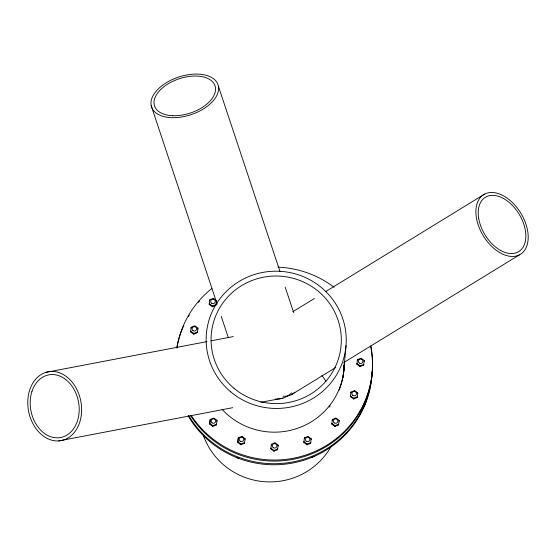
<?xml version="1.0" encoding="UTF-8"?>
<svg xmlns="http://www.w3.org/2000/svg" width="556" height="556" viewBox="0 0 556 556"><rect width="100%" height="100%" fill="white"/><g stroke="black" fill="none" stroke-linecap="round" stroke-linejoin="round"><path stroke-width="0.83" d="M190.583 331.862L190.652 331.098L193.787 333.447L193.717 334.212L197.352 332.738L197.922 328.144L194.788 325.795L191.153 327.275L190.583 331.862L193.717 334.212M191.083 328.04L191.153 327.275M197.352 332.738L197.422 331.974L193.787 333.447M197.853 328.909L197.922 328.144M212.343 306.766L209.209 304.417L209.278 303.652L212.413 306.002L212.343 306.766L215.978 305.293M209.709 300.587L209.779 299.823L213.414 298.35L215.923 300.226M213.344 299.114L213.414 298.35M216.986 420.357L216.416 424.951L212.781 426.424L209.647 424.075L210.217 419.481L213.851 418.008L216.986 420.357L216.916 421.121M210.217 419.481L209.647 424.075M212.781 426.424L212.851 425.66L209.716 423.311M216.416 424.951L216.486 424.186L212.851 425.66M245.078 438.705L244.508 443.292L240.873 444.772L237.739 442.423L238.309 437.829L241.943 436.356L245.078 438.705L245.008 439.469M238.309 437.829L237.739 442.423M240.873 444.772L240.943 444.008L237.808 441.659M241.874 437.12L241.943 436.356M244.508 443.292L244.577 442.527L240.943 444.008M270.814 448.866L270.883 448.101L274.018 450.45L273.948 451.215L277.583 449.741L278.153 445.147L275.018 442.798L271.384 444.272L270.814 448.866L273.948 451.215M271.314 445.036L271.384 444.272M274.949 443.563L275.018 442.798M277.583 449.741L277.652 448.977L274.018 450.45M278.083 445.912L278.153 445.147M303.847 442.43L303.917 441.666L307.051 444.015L306.981 444.779L310.616 443.306L311.186 438.712L308.052 436.363L304.417 437.836L303.847 442.43L306.981 444.779M304.347 438.601L304.417 437.836M310.616 443.306L310.686 442.541L307.051 444.015M311.117 439.476L311.186 438.712M331.807 424.089L331.869 423.325L335.004 425.674L334.941 426.445L338.576 424.965L339.139 420.371L336.005 418.022L332.37 419.502L331.807 424.089L334.941 426.445M332.307 420.267L332.37 419.502M338.576 424.965L338.639 424.2L335.004 425.674M339.077 421.142L339.139 420.371M343.163 377.6L343.316 375.87M343.469 374.146L346.013 345.617M350.426 396.643L350.495 395.879L353.63 398.228L353.56 398.993L357.195 397.519L357.765 392.925L354.631 390.576L350.996 392.049L350.426 396.643L353.56 398.993M350.926 392.821L350.996 392.049M354.561 391.341L354.631 390.576M356.882 364.263L356.952 363.499L360.086 365.848L360.017 366.612L363.652 365.139L364.222 360.545L361.087 358.196L357.452 359.676L356.882 364.263L360.017 366.612M357.383 360.441L357.452 359.676M357.195 397.519L357.265 396.755L353.63 398.228M357.696 393.69L357.765 392.925M361.018 358.961L361.087 358.196M363.652 365.139L363.721 364.375L360.086 365.848M364.152 361.31L364.222 360.545M209.209 304.417L209.779 299.823M216.548 300.699L216.048 304.528L212.413 306.002M216.18 303.757L216.381 302.228M364.792 405.227L365.82 402.752M292.915 311.666L314.383 298.502M325.489 291.691L484.679 194.072M291.379 394.704L335.803 367.46M343.949 362.463L519.422 254.856A35.035 21.92 58.5 0 0 510.311 200.633A35.035 21.92 58.5 0 0 476.422 217.91A35.035 21.92 58.5 0 0 519.422 254.856M311.673 457.435L314.189 456.413M45.648 372.416L206.922 341.62M211.127 340.821L233.318 336.582M58.7 440.922A35.035 26.591 79.2 0 0 75.769 387.421A35.035 26.591 79.2 0 0 29.635 390.215A35.035 26.591 79.2 0 0 58.7 440.922L232.714 407.694M260.875 402.315L283.06 398.082M236.279 457.428L238.809 458.45M218.383 86.152A35.035 19.807 -18.4 0 1 171.422 117.65A35.035 19.807 -18.4 0 1 164.562 83.859A35.035 19.807 -18.4 0 1 218.383 86.152L279.96 271.411M285.159 287.056L293.644 312.576M151.19 105.626L217.146 304.062M221.253 316.413L228.37 337.819M372.103 371.617A98.516 96.473 5.1 0 1 297.509 461.987A98.516 96.473 5.1 0 1 188.171 415.923M372.159 372.77A98.516 96.473 5.1 0 1 297.46 458.401A98.516 96.473 5.1 0 1 190.645 415.756M177.114 346.729A98.516 96.473 5.1 0 1 183.834 325.385M188.415 316.503A98.516 96.473 5.1 0 1 189.262 315.078M198.471 302.381A98.516 96.473 5.1 0 1 199.535 301.157M370.595 346.186A98.516 96.473 5.1 0 1 372.325 370.359M344.032 365.264A70.063 68.61 5.1 0 1 339.097 390.152M330.139 405.838A70.063 68.61 5.1 0 1 329.173 407.068M370.852 345.936A98.516 96.473 5.1 0 1 310.908 453.168A98.516 96.473 5.1 0 1 191.639 416.062M176.787 348.077A98.516 96.473 5.1 0 1 211.892 288.488M277.93 267.144A98.516 96.473 5.1 0 1 334.066 287.237M344.115 362.47A70.063 68.61 5.1 0 1 299.92 427.418A70.063 68.61 5.1 0 1 222.171 409.445M343.691 367.217A70.063 68.61 5.1 0 1 343.149 377.177M372.172 371.352A98.516 96.473 5.1 0 1 297.606 460.917A98.516 96.473 5.1 0 1 188.686 415.561M343.789 366.147A70.063 68.61 5.1 0 1 343.135 376.878M294.819 392.209A35.035 21.92 58.5 0 1 283.226 396.261M291.539 392.883A35.035 26.591 79.2 0 1 275.317 399.027M331.362 445.968A70.063 68.61 5.1 0 1 263.905 481.663A70.063 68.61 5.1 0 1 203.329 435.209M321.91 375.425A65.142 63.787 5.1 0 1 325.955 381.458M359.322 363.054A2.273 2.224 5.1 0 0 362.915 361.497A2.273 2.224 5.1 0 0 359.732 359.225A2.273 2.224 5.1 0 0 359.322 363.054M352.865 395.434A2.273 2.224 5.1 0 0 356.459 393.877A2.273 2.224 5.1 0 0 353.275 391.598A2.273 2.224 5.1 0 0 352.865 395.434M334.239 422.88A2.273 2.224 5.1 0 0 337.839 421.323A2.273 2.224 5.1 0 0 334.649 419.05A2.273 2.224 5.1 0 0 334.239 422.88M306.286 441.221A2.273 2.224 5.1 0 0 309.88 439.664A2.273 2.224 5.1 0 0 306.69 437.384A2.273 2.224 5.1 0 0 306.286 441.221M273.253 447.656A2.273 2.224 5.1 0 0 276.846 446.1A2.273 2.224 5.1 0 0 273.663 443.82A2.273 2.224 5.1 0 0 273.253 447.656M240.178 441.214A2.273 2.224 5.1 0 0 243.771 439.65A2.273 2.224 5.1 0 0 240.581 437.377A2.273 2.224 5.1 0 0 240.178 441.214M212.086 422.866A2.273 2.224 5.1 0 0 215.679 421.309A2.273 2.224 5.1 0 0 212.489 419.029A2.273 2.224 5.1 0 0 212.086 422.866M193.022 330.653A2.273 2.224 5.1 0 0 196.615 329.096A2.273 2.224 5.1 0 0 193.432 326.824A2.273 2.224 5.1 0 0 193.022 330.653M211.648 303.208A2.273 2.224 5.1 0 0 215.241 301.651A2.273 2.224 5.1 0 0 212.051 299.371A2.273 2.224 5.1 0 0 211.648 303.208M172.624 115.697A31.88 18.028 -18.4 0 0 215.36 87.028A31.88 18.028 -18.4 0 0 166.383 84.943A31.88 18.028 -18.4 0 0 172.624 115.697M478.723 218.501A31.88 19.946 58.5 0 0 517.858 252.125A31.88 19.946 58.5 0 0 509.567 202.773A31.88 19.946 58.5 0 0 478.723 218.501M31.894 391.653A31.88 24.2 79.2 0 0 58.338 437.794A31.88 24.2 79.2 0 0 73.878 389.11A31.88 24.2 79.2 0 0 31.894 391.653M230.719 391.855A70.063 68.61 5.1 0 0 345.081 352.539A70.063 68.61 5.1 0 0 252.771 275.06A70.063 68.61 5.1 0 0 230.719 391.855M233.916 388.199A65.142 63.787 5.1 0 0 340.237 351.642A65.142 63.787 5.1 0 0 254.419 279.612A65.142 63.787 5.1 0 0 233.916 388.199"/></g></svg>
